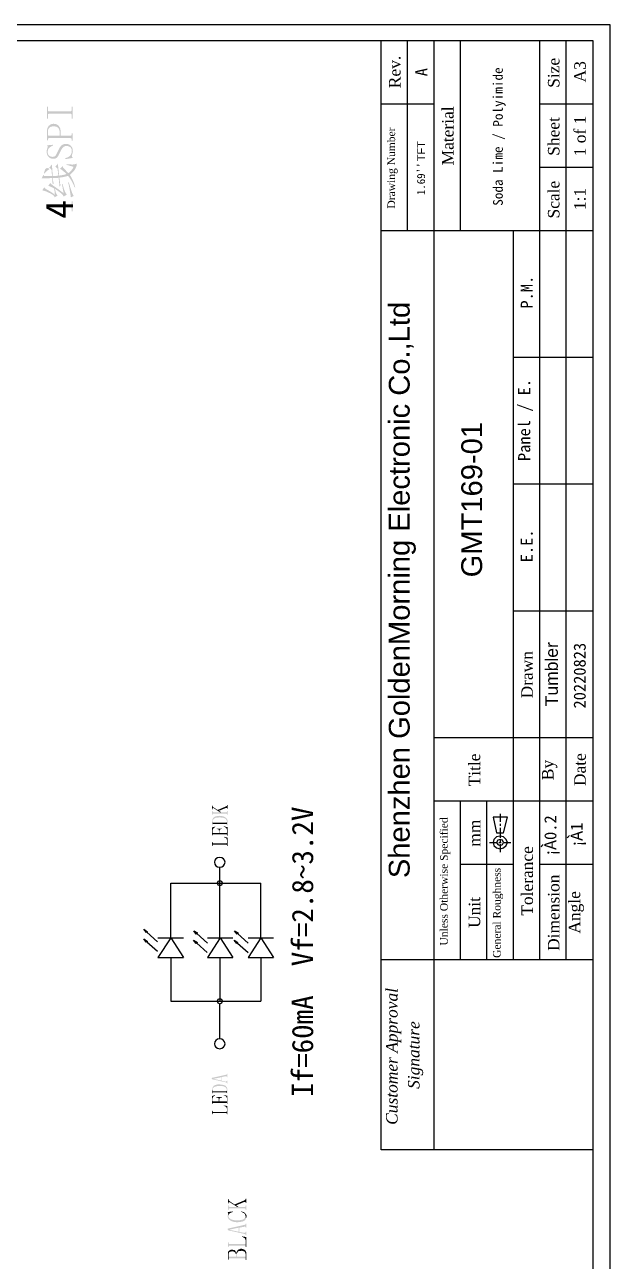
# Model space of a CAD drawing. Header units: millimetres. Extents: x 19 to 191, y 8 to 260.
# Drawn here: x 119.4 to 190.6, y 109.9 to 260.1 of the extents above; entities that cross this region are included whole.
import ezdxf

# ---------------------------------------------------------------- set-up
doc = ezdxf.new("R2010")
doc.units = ezdxf.units.MM
doc.layers.get('0').update_dxf_attribs({"linetype": 'CONTINUOUS'})

msp = doc.modelspace()

# ---------------------------------------------------------------- hatches: boundary and pattern name
for points in [[(122.21122, 248.72941), (122.102079, 248.72941), (122.102079, 250.184619), (122.21122, 250.184619), (122.21122, 249.766246), (122.220315, 249.700169), (122.2476, 249.647735), (122.293075, 249.613766), (122.356741, 249.602535), (124.957926, 249.602535), (125.021591, 249.613766), (125.067066, 249.647735), (125.094351, 249.700169), (125.103446, 249.766246), (125.103446, 250.184619), (125.212587, 250.184619), (125.212587, 248.72941), (125.103446, 248.72941), (125.103446, 249.147783), (125.094351, 249.225091), (125.067066, 249.275113), (125.021591, 249.302398), (124.957926, 249.311494), (122.356741, 249.311494), (122.293075, 249.302398), (122.2476, 249.275113), (122.220315, 249.225091), (122.21122, 249.147783)], [(123.720999, 244.690933), (123.615269, 244.464694), (123.51636, 244.277109), (123.424272, 244.128177), (123.339006, 244.0179), (123.245782, 243.938318), (123.12982, 243.881474), (122.991121, 243.847367), (122.829683, 243.835999), (122.695006, 243.850167), (122.563791, 243.892705), (122.435987, 243.963665), (122.311541, 244.063099), (122.204063, 244.188768), (122.127228, 244.338362), (122.08109, 244.511832), (122.065699, 244.709124), (122.079342, 244.886477), (122.120269, 245.054736), (122.17484, 245.195709), (122.19303, 245.291207), (122.16602, 245.390977), (122.127228, 245.434316), (122.065699, 245.473108), (122.811493, 245.545868), (122.847874, 245.454918), (122.672268, 245.372451), (122.527411, 245.288795), (122.413249, 245.204003), (122.329731, 245.118125), (122.270002, 245.025513), (122.227274, 244.920446), (122.201599, 244.802873), (122.19303, 244.672743), (122.20501, 244.51358), (122.240917, 244.381702), (122.300698, 244.277109), (122.384301, 244.199801), (122.581981, 244.104303), (122.793303, 244.07247), (122.973068, 244.101891), (123.111906, 244.19043), (123.17837, 244.275171), (123.259562, 244.411123), (123.355534, 244.598235), (123.466337, 244.836454), (123.560173, 245.039345), (123.659745, 245.211487), (123.765001, 245.352934), (123.87589, 245.463737), (123.994651, 245.547341), (124.123592, 245.607122), (124.262766, 245.643029), (124.412223, 245.655009), (124.571386, 245.640755), (124.721454, 245.598027), (124.862428, 245.526877), (124.994306, 245.427357), (125.10572, 245.300638), (125.185302, 245.147822), (125.233051, 244.968858), (125.248967, 244.763694), (125.230777, 244.590888), (125.176207, 244.436272), (125.135279, 244.290751), (125.121637, 244.181611), (125.158017, 244.07247), (125.248967, 243.945139), (124.357652, 243.799618), (124.321272, 243.908759), (124.53107, 243.978634), (124.705676, 244.060963), (124.845038, 244.155798), (124.949106, 244.26319), (125.024666, 244.380901), (125.078573, 244.506621), (125.110879, 244.640299), (125.121637, 244.781884), (125.110268, 244.926793), (125.076161, 245.052324), (125.019317, 245.158528), (124.939736, 245.245456), (124.838553, 245.313144), (124.716907, 245.361556), (124.574797, 245.390641), (124.412223, 245.400348), (124.321883, 245.389504), (124.232733, 245.357008), (124.144719, 245.302912), (124.057791, 245.227266), (123.971913, 245.128969), (123.887121, 245.006849), (123.803466, 244.860854)], [(142.155333, 165.255222), (142.155333, 164.831889), (142.24, 164.831889), (142.24, 164.874222), (142.261167, 164.980056), (142.367, 164.958889), (143.107833, 164.472056), (143.277167, 164.472056), (143.002, 164.641389), (142.853833, 164.747222), (142.367, 165.043556), (142.261167, 165.149389), (142.24, 165.255222)], [(142.853833, 164.747222), (143.002, 164.641389), (143.8275, 164.980056), (143.933333, 165.001222), (143.996833, 164.937722), (143.996833, 164.916556), (144.060333, 164.916556), (144.060333, 165.339889), (143.996833, 165.339889), (143.996833, 165.276389), (143.9545, 165.234056), (143.848667, 165.170556)], [(142.155333, 164.620222), (142.155333, 164.175722), (142.24, 164.175722), (142.24, 164.281556), (142.324667, 164.302722), (143.912167, 164.302722), (143.9545, 164.281556), (143.996833, 164.218056), (143.996833, 164.175722), (144.060333, 164.175722), (144.060333, 164.620222), (143.996833, 164.620222), (143.996833, 164.577889), (143.9545, 164.493222), (143.912167, 164.472056), (142.324667, 164.472056), (142.24, 164.493222), (142.24, 164.620222)], [(142.155333, 163.329056), (142.155333, 162.884556), (142.24, 162.884556), (142.24, 163.329056), (142.261167, 163.519556), (142.4305, 163.688889), (142.536333, 163.773556), (142.769167, 163.815889), (143.086667, 163.837056), (143.383, 163.815889), (143.637, 163.773556), (143.806333, 163.667722), (143.933333, 163.519556), (143.996833, 163.307889), (143.996833, 162.884556), (144.060333, 162.884556), (144.060333, 163.307889), (144.047108, 163.457037), (144.004521, 163.58752), (143.936142, 163.699946), (143.845541, 163.794921), (143.73629, 163.873053), (143.611958, 163.934951), (143.476115, 163.981222), (143.332332, 164.012474), (143.18418, 164.029315), (143.035228, 164.032351), (142.889047, 164.022192), (142.749207, 163.999444), (142.619279, 163.964715), (142.502833, 163.918613), (142.403438, 163.861747), (142.324667, 163.794722), (142.218833, 163.583056)], [(142.155333, 162.630556), (142.155333, 161.656889), (142.24, 161.656889), (142.24, 162.313056), (142.324667, 162.503556), (142.345833, 162.524722), (142.5575, 162.672889), (142.536333, 162.715222)], [(142.24, 162.948056), (142.24, 163.032722), (142.324667, 163.053889), (143.912167, 163.053889), (143.9545, 163.032722), (143.996833, 162.948056), (143.996833, 163.307889), (143.9545, 163.244389), (143.912167, 163.202056), (142.324667, 163.202056), (142.24, 163.244389), (142.24, 163.329056)], [(142.24, 161.699222), (142.24, 161.762722), (142.324667, 161.783889), (143.912167, 161.783889), (143.9545, 161.762722), (143.996833, 161.699222), (143.996833, 162.037889), (143.9545, 161.953222), (143.912167, 161.932056), (143.0655, 161.932056), (143.0655, 162.228389), (143.002, 161.932056), (142.324667, 161.932056), (142.24, 161.953222), (142.24, 162.313056)], [(142.726833, 162.482389), (142.726833, 162.418889), (142.769167, 162.418889), (142.959667, 162.397722), (143.002, 162.228389), (143.002, 161.932056), (143.0655, 162.228389), (143.150167, 162.397722), (143.3195, 162.418889), (143.383, 162.418889), (143.383, 162.482389)], [(143.594667, 162.694056), (143.7005, 162.672889), (143.891, 162.545889), (143.912167, 162.503556), (143.996833, 162.291889), (143.996833, 161.635722), (144.060333, 161.635722), (144.060333, 162.651722), (143.615833, 162.757556)], [(142.155333, 160.852556), (142.155333, 160.386889), (142.24, 160.386889), (142.24, 160.513889), (142.324667, 160.535056), (143.912167, 160.535056), (143.9545, 160.513889), (143.996833, 160.429222), (143.996833, 160.767889), (143.9545, 160.725556), (143.912167, 160.683222), (142.324667, 160.683222), (142.24, 160.725556), (142.24, 160.852556)], [(143.594667, 161.445222), (143.891, 161.297056), (143.912167, 161.275889), (143.996833, 161.064222), (143.996833, 160.365722), (144.060333, 160.365722), (144.060333, 161.381722), (143.615833, 161.487556)], [(134.196667, 149.845889), (133.879167, 150.248056), (134.323667, 149.951722)], [(134.1755, 148.681722), (133.858, 149.083889), (134.3025, 148.787556)], [(140.250333, 148.512389), (139.911667, 148.914556), (140.3985, 148.639389)], [(140.250333, 149.676556), (139.932833, 150.078722), (140.3985, 149.803556)], [(145.182167, 148.512389), (144.864667, 148.914556), (145.309167, 148.639389)], [(145.203333, 149.676556), (144.885833, 150.078722), (145.330333, 149.803556)], [(142.113, 132.192889), (142.155333, 132.044722), (142.345833, 132.087056), (143.277167, 132.277556), (143.277167, 131.875389), (143.3195, 132.298722), (143.8275, 132.404556), (143.933333, 132.404556), (143.996833, 132.319889), (143.996833, 132.277556), (144.039167, 132.277556), (144.039167, 132.700889), (143.996833, 132.700889), (143.996833, 132.679722), (143.933333, 132.616222), (143.848667, 132.573889)], [(142.155333, 132.044722), (143.848667, 131.663722), (143.933333, 131.621389), (143.996833, 131.536722), (143.996833, 131.515556), (144.039167, 131.515556), (144.039167, 131.875389), (143.996833, 131.875389), (143.996833, 131.854222), (143.933333, 131.790722), (143.848667, 131.748389), (143.742833, 131.748389), (143.3195, 131.854222), (143.3195, 132.298722), (143.277167, 131.875389), (142.345833, 132.087056)], [(142.155333, 130.732389), (142.155333, 130.287889), (142.218833, 130.287889), (142.218833, 130.732389), (142.24, 130.901722), (142.409333, 131.092222), (142.515167, 131.134556), (142.769167, 131.198056), (143.086667, 131.219222), (143.361833, 131.219222), (143.615833, 131.155722), (143.785167, 131.071056), (143.912167, 130.922889), (143.996833, 130.690056), (143.996833, 130.266722), (144.039167, 130.266722), (144.039167, 130.838222), (143.9545, 131.071056), (143.806333, 131.240389), (143.615833, 131.325056), (143.383, 131.367389), (143.0655, 131.409722), (142.832667, 131.409722), (142.5575, 131.325056), (142.367, 131.240389), (142.324667, 131.155722), (142.197667, 130.965222)], [(142.218833, 130.330222), (142.24, 130.393722), (142.3035, 130.436056), (143.891, 130.436056), (143.9545, 130.393722), (143.996833, 130.330222), (143.996833, 130.690056), (143.9545, 130.626556), (143.891, 130.584222), (142.3035, 130.584222), (142.24, 130.647722), (142.218833, 130.732389)], [(142.155333, 129.991556), (142.155333, 129.017889), (142.218833, 129.017889), (142.218833, 129.695222), (142.3035, 129.906889), (142.324667, 129.928056), (142.5575, 130.076222), (142.536333, 130.118556)], [(142.218833, 129.081389), (142.24, 129.144889), (142.3035, 129.166056), (143.891, 129.166056), (143.9545, 129.144889), (143.996833, 129.081389), (143.996833, 129.398889), (143.9545, 129.356556), (143.891, 129.335389), (143.0655, 129.335389), (143.0655, 129.610556), (142.980833, 129.335389), (142.3035, 129.335389), (142.24, 129.356556), (142.218833, 129.398889), (142.218833, 129.695222)], [(142.6845, 129.864556), (142.6845, 129.801056), (142.769167, 129.801056), (142.9385, 129.758722), (142.980833, 129.610556), (142.980833, 129.335389), (143.0655, 129.610556), (143.107833, 129.758722), (143.298333, 129.801056), (143.361833, 129.801056), (143.361833, 129.864556)], [(143.594667, 130.097389), (143.679333, 130.076222), (143.891, 129.928056), (143.912167, 129.906889), (143.996833, 129.674056), (143.996833, 129.017889), (144.039167, 129.017889), (144.039167, 130.012722), (143.615833, 130.139722)], [(142.155333, 128.234722), (142.155333, 127.769056), (142.218833, 127.769056), (142.218833, 127.832556), (142.24, 127.874889), (142.3035, 127.917222), (143.891, 127.917222), (143.9545, 127.874889), (143.996833, 127.832556), (143.996833, 128.171222), (143.9545, 128.107722), (143.891, 128.065389), (142.3035, 128.065389), (142.24, 128.107722), (142.218833, 128.171222), (142.218833, 128.234722)], [(143.594667, 128.806222), (143.679333, 128.785056), (143.891, 128.679222), (143.891, 128.636889), (143.996833, 128.425222), (143.996833, 127.769056), (144.039167, 127.769056), (144.039167, 128.785056), (143.615833, 128.848556)], [(144.102667, 117.482056), (144.102667, 116.974056), (144.166167, 116.974056), (144.166167, 116.995222), (144.2085, 117.122222), (144.356667, 117.079889), (145.203333, 116.529556), (145.393833, 116.529556), (145.0975, 116.720056), (144.907, 116.825889), (144.3355, 117.206889), (144.2085, 117.333889), (144.166167, 117.460889), (144.166167, 117.482056)], [(144.907, 116.825889), (145.0975, 116.720056), (146.05, 117.122222), (146.219333, 117.143389), (146.261667, 117.079889), (146.261667, 117.016389), (146.346333, 117.016389), (146.346333, 117.545556), (146.261667, 117.545556), (146.261667, 117.482056), (146.1135, 117.333889)], [(144.060333, 115.894556), (144.123833, 115.831056), (144.123833, 115.746389), (144.145, 115.407722), (144.145, 115.471222), (144.272, 115.725222), (144.356667, 115.788722), (144.674167, 115.915722), (144.653, 115.979222)], [(144.060333, 115.428889), (144.060333, 115.344222), (144.166167, 115.069056), (144.377833, 114.878556), (144.568333, 114.793889), (144.885833, 114.688056), (145.203333, 114.666889), (145.542, 114.688056), (145.8595, 114.751556), (146.071167, 114.857389), (146.134667, 114.878556), (146.282833, 115.090222), (146.2405, 115.407722), (146.177, 115.196056), (145.965333, 115.005556), (145.8595, 114.984389), (145.584333, 114.920889), (145.203333, 114.878556), (145.055167, 114.878556), (144.737667, 114.942056), (144.4625, 115.026722), (144.250833, 115.174889), (144.145, 115.407722), (144.123833, 115.746389), (144.102667, 115.598222)], [(144.102667, 116.720056), (144.102667, 116.169722), (144.166167, 116.169722), (144.166167, 116.233222), (144.2085, 116.317889), (144.272, 116.339056), (146.155833, 116.339056), (146.2405, 116.317889), (146.261667, 116.233222), (146.261667, 116.169722), (146.346333, 116.169722), (146.346333, 116.720056), (146.261667, 116.720056), (146.261667, 116.635389), (146.2405, 116.571889), (146.155833, 116.529556), (144.272, 116.529556), (144.2085, 116.571889), (144.166167, 116.635389), (144.166167, 116.720056)], [(145.690167, 115.915722), (145.817167, 115.894556), (146.071167, 115.746389), (146.155833, 115.661722), (146.2405, 115.407722), (146.282833, 115.090222), (146.3675, 115.386556), (146.346333, 115.534722), (146.177, 115.767556), (146.028833, 115.894556), (145.7325, 115.979222)], [(144.039167, 113.883722), (144.102667, 113.693222), (144.3355, 113.777889), (145.415, 114.010722), (145.415, 113.502722), (145.499667, 114.010722), (146.071167, 114.116556), (146.155833, 114.158889), (146.219333, 114.116556), (146.261667, 114.053056), (146.261667, 114.010722), (146.346333, 114.010722), (146.346333, 114.497556), (146.261667, 114.497556), (146.261667, 114.476389), (146.219333, 114.391722), (146.1135, 114.349389)], [(144.102667, 113.693222), (146.1135, 113.248722), (146.219333, 113.206389), (146.261667, 113.121722), (146.261667, 113.079389), (146.346333, 113.079389), (146.346333, 113.523889), (146.261667, 113.523889), (146.261667, 113.481556), (146.219333, 113.396889), (146.1135, 113.375722), (146.007667, 113.396889), (145.499667, 113.481556), (145.499667, 114.010722), (145.415, 113.502722), (144.3355, 113.735556), (144.3355, 113.777889)], [(145.796, 112.910056), (145.901833, 112.867722), (146.134667, 112.719556), (146.155833, 112.698389), (146.261667, 112.444389), (146.261667, 111.640056), (146.346333, 111.640056), (146.346333, 112.867722), (145.817167, 112.952389)], [(144.102667, 112.211556), (144.102667, 111.661222), (144.166167, 111.661222), (144.166167, 111.724722), (144.2085, 111.788222), (144.272, 111.830556), (146.155833, 111.830556), (146.2405, 111.788222), (146.261667, 111.724722), (146.261667, 112.126889), (146.2405, 112.063389), (146.155833, 112.021056), (144.272, 112.021056), (144.2085, 112.063389), (144.166167, 112.126889), (144.166167, 112.211556)], [(144.102667, 110.772222), (144.102667, 110.116056), (144.166167, 110.116056), (144.166167, 110.772222), (144.250833, 111.005056), (144.314333, 111.068556), (144.5895, 111.132056), (144.695333, 111.132056), (144.9705, 111.005056), (145.076333, 110.772222), (145.076333, 110.475889), (145.0975, 110.962722), (145.076333, 111.068556), (144.907, 111.280222), (144.885833, 111.280222), (144.5895, 111.343722), (144.4625, 111.322556), (144.2085, 111.195556), (144.123833, 111.089722)], [(145.0975, 110.962722), (145.161, 110.729889), (145.182167, 110.878056), (145.288, 111.089722), (145.415, 111.153222), (145.7325, 111.195556), (145.838333, 111.195556), (146.1135, 111.110889), (146.155833, 111.047389), (146.261667, 110.772222), (146.261667, 110.094889), (146.346333, 110.094889), (146.346333, 110.814556), (146.325167, 111.047389), (146.177, 111.280222), (146.05, 111.364889), (145.753667, 111.449556), (145.647833, 111.449556), (145.372667, 111.343722), (145.266833, 111.259056)], [(144.166167, 110.179556), (144.2085, 110.243056), (144.272, 110.285389), (146.155833, 110.285389), (146.2405, 110.243056), (146.261667, 110.179556), (146.261667, 110.560556), (146.2405, 110.497056), (146.155833, 110.475889), (145.161, 110.475889), (145.161, 110.729889), (145.0975, 110.962722), (145.076333, 110.475889), (144.272, 110.475889), (144.2085, 110.497056), (144.166167, 110.560556), (144.166167, 110.708722)]]:
    msp.add_hatch(color=7).paths.add_polyline_path(points)
h = msp.add_hatch(color=7)
h.paths.add_polyline_path([(123.757379, 246.637411), (124.957926, 246.637411), (125.021591, 246.648642), (125.067066, 246.682611), (125.094351, 246.735045), (125.103446, 246.801122), (125.103446, 246.928453), (125.212587, 246.928453), (125.212587, 246.055328), (125.103446, 246.055328), (125.103446, 246.182659), (125.094351, 246.259967), (125.067066, 246.30999), (125.021591, 246.337275), (124.957926, 246.34637), (122.356741, 246.34637), (122.293075, 246.337275), (122.2476, 246.30999), (122.220315, 246.259967), (122.21122, 246.182659), (122.21122, 246.073518), (122.102079, 246.073518), (122.102079, 247.146734), (122.116333, 247.360993), (122.159061, 247.549053), (122.230211, 247.710963), (122.329731, 247.846778), (122.450766, 247.954256), (122.586529, 248.03109), (122.737071, 248.077229), (122.902444, 248.09262), (123.099124, 248.076092), (123.270793, 248.026543), (123.417451, 247.944024), (123.539098, 247.828588), (123.634596, 247.6905), (123.702808, 247.539958), (123.743736, 247.37691), (123.757379, 247.201305)])
h.paths.add_polyline_path([(123.648238, 247.092164), (123.638006, 247.224568), (123.60731, 247.348961), (123.556151, 247.465397), (123.484527, 247.573926), (123.387892, 247.665488), (123.261698, 247.730954), (123.105946, 247.770271), (122.920634, 247.783388), (122.750713, 247.772545), (122.604719, 247.740049), (122.482599, 247.685952), (122.384301, 247.610306), (122.308656, 247.510872), (122.254559, 247.385342), (122.222063, 247.233663), (122.21122, 247.055784), (122.21122, 246.801122), (122.220315, 246.735045), (122.2476, 246.682611), (122.293075, 246.648642), (122.356741, 246.637411), (123.648238, 246.637411)])
h = msp.add_hatch(color=7)
h.paths.add_polyline_path([(122.811493, 241.749949), (122.949056, 241.752222), (123.107083, 241.759044), (123.285573, 241.770412), (123.484527, 241.786329), (123.393577, 242.641264), (123.120725, 242.877735), (123.429957, 243.241537), (123.575478, 241.804519), (123.842645, 241.836352), (124.080253, 241.877279), (124.288302, 241.927302), (124.466793, 241.98642), (124.282618, 242.176279), (124.093896, 242.345674), (123.900626, 242.494606), (123.702808, 242.623074), (124.03023, 242.950495), (124.04842, 242.786784), (124.703264, 242.095561), (124.913587, 242.266093), (125.089804, 242.450268), (125.231914, 242.648085), (125.339918, 242.859545), (124.466793, 243.114206), (124.484983, 243.186967), (124.866975, 243.15727), (125.176207, 243.141216), (125.421773, 243.15727), (125.612769, 243.223347), (125.66734, 243.241537), (125.697424, 243.229557), (125.714951, 243.19365), (125.719972, 243.133869), (125.712539, 243.050265), (125.688665, 242.946809), (125.644326, 242.827437), (125.579524, 242.692148), (125.494258, 242.540942), (125.384592, 242.381254), (125.246556, 242.22048), (125.080097, 242.058569), (124.885165, 241.895469), (125.085256, 241.565636), (125.248967, 241.231255), (125.321728, 241.052239), (125.394488, 240.851674), (125.467249, 240.629509), (125.540009, 240.385691), (125.467249, 240.367501), (125.308085, 240.748356), (125.121637, 241.108747), (124.907903, 241.448675), (124.666884, 241.768139), (124.157561, 241.631713), (123.611858, 241.549857), (123.702808, 240.804063), (123.775569, 240.658542), (123.630048, 240.458451), (123.520907, 241.531667), (123.382208, 241.522572), (123.220771, 241.513477), (123.036596, 241.504382), (122.829683, 241.495287), (122.866064, 240.967774), (122.938824, 240.858633), (122.793303, 240.694923), (122.738733, 241.495287), (121.465426, 241.458907), (121.665517, 241.877279), (121.792848, 241.731758), (121.994076, 241.732895), (122.215767, 241.736306), (122.457923, 241.74199), (122.720543, 241.749949), (122.647782, 242.532123), (122.374931, 242.768594), (122.702353, 243.132396)])
h.paths.add_polyline_path([(121.774657, 242.0228), (121.720087, 242.04099), (121.790048, 242.291104), (121.854377, 242.477553), (121.913021, 242.600336), (121.965929, 242.659454), (122.059016, 242.700382), (122.138459, 242.714024), (122.320361, 242.677644), (122.388573, 242.641264), (122.411311, 242.604883), (122.374931, 242.559408), (122.26579, 242.495743), (122.16006, 242.418435), (122.042961, 242.313842), (121.914494, 242.181964)])
h.paths.add_polyline_path([(121.538186, 240.021889), (121.774657, 240.385691), (121.817859, 240.311793), (121.892893, 240.235622), (121.99976, 240.157178), (122.138459, 240.076459), (122.319224, 239.97755), (122.534094, 239.844535), (122.783071, 239.677414), (123.066155, 239.476186), (122.993394, 240.22198), (122.629592, 240.417523), (122.26579, 240.567592), (122.502262, 240.895014), (122.562516, 240.819979), (122.67052, 240.722208), (122.826273, 240.601698), (123.029775, 240.458451), (123.26852, 240.292466), (123.530002, 240.103744), (123.814223, 239.892284), (124.121181, 239.658087), (124.095033, 239.824071), (124.052968, 240.067364), (123.994987, 240.387965), (123.92109, 240.785873), (123.99385, 240.785873), (124.055853, 240.553949), (124.114497, 240.349311), (124.169731, 240.171957), (124.221502, 240.021889), (124.341874, 239.749037), (124.503173, 239.476186), (124.121181, 239.257904), (124.076317, 239.361886), (123.996262, 239.473774), (123.880963, 239.59362), (123.730369, 239.721476), (123.395988, 239.969454), (123.066155, 240.1856), (123.166476, 239.767227), (123.255015, 239.558041), (123.393577, 239.367045), (123.047965, 239.166954), (123.001964, 239.270935), (122.900308, 239.382823), (122.742945, 239.50267), (122.529822, 239.630526), (122.040825, 239.860314)])
h.paths.add_polyline_path([(125.012496, 239.148764), (124.977253, 239.390919), (124.944283, 239.608064), (124.913587, 239.800197), (124.885165, 239.967318), (124.852196, 240.145809), (124.807857, 240.372048), (124.75215, 240.646037), (124.685074, 240.967774), (124.757834, 240.985964), (124.86986, 240.604497), (124.969432, 240.278686), (125.056498, 240.008582), (125.131007, 239.794237), (125.196335, 239.625453), (125.255926, 239.491964), (125.309834, 239.393719), (125.358108, 239.330665)])
h = msp.add_hatch(color=7)
h.paths.add_polyline_path([(124.866975, 238.239122), (124.976116, 238.257312), (125.048876, 238.311882), (125.089804, 238.398285), (125.103446, 238.511973), (125.103446, 238.675684), (125.212587, 238.675684), (125.212587, 237.475137), (125.103446, 237.475137), (125.103446, 237.675228), (125.089804, 237.800148), (125.048876, 237.884139), (124.976116, 237.932026), (124.866975, 237.94808), (124.266702, 237.94808), (124.266702, 236.729343), (124.175751, 236.729343), (122.065699, 238.057221), (122.065699, 238.239122), (124.157561, 238.239122), (124.157561, 238.730254), (124.266702, 238.730254), (124.266702, 238.239122)])
h.paths.add_polyline_path([(122.520452, 237.92989), (124.157561, 236.893054), (124.157561, 237.94808), (122.520452, 237.94808)])

# ---------------------------------------------------------------- linework, layer by layer
at = {"color": 7}
for points in [[(190.5635, 260.124222), (19.282833, 260.124222), (19.282833, 29.111222), (190.5635, 29.111222)], [(21.3995, 258.198056), (188.425667, 258.198056), (188.425667, 31.037389), (21.3995, 31.037389)], [(178.054, 163.879389), (176.318333, 163.879389), (176.741667, 161.953222), (177.588333, 161.953222)], [(178.054, 160.789056), (177.905833, 161.170056), (177.588333, 161.466389), (177.165, 161.551056), (176.741667, 161.466389), (176.424167, 161.170056), (176.318333, 160.789056), (176.424167, 160.408056), (176.741667, 160.132889), (177.165, 160.027056), (177.588333, 160.132889), (177.905833, 160.408056)], [(177.588333, 160.789056), (177.4825, 161.064222), (177.165, 161.170056), (176.889833, 161.064222), (176.741667, 160.789056), (176.889833, 160.535056), (177.165, 160.408056), (177.4825, 160.535056)], [(143.107833, 156.153556), (142.875, 156.068889), (142.769167, 155.857222), (142.875, 155.666722), (143.107833, 155.560889), (143.361833, 155.666722), (143.425333, 155.857222), (143.361833, 156.068889)], [(134.196667, 149.845889), (133.879167, 150.248056), (134.323667, 149.951722)], [(134.1755, 148.681722), (133.858, 149.083889), (134.3025, 148.787556)], [(140.250333, 148.512389), (139.911667, 148.914556), (140.3985, 148.639389)], [(140.250333, 149.676556), (139.932833, 150.078722), (140.3985, 149.803556)], [(145.182167, 148.512389), (144.864667, 148.914556), (145.309167, 148.639389)], [(145.203333, 149.676556), (144.885833, 150.078722), (145.330333, 149.803556)], [(143.107833, 141.802556), (142.875, 141.739056), (142.769167, 141.527389), (142.875, 141.315722), (143.107833, 141.209889), (143.361833, 141.315722), (143.425333, 141.527389), (143.361833, 141.739056)]]:
    msp.add_lwpolyline(points, close=True, dxfattribs=at)
for points in [[(162.729333, 123.451056), (162.729333, 258.198056)], [(165.9255, 235.105222), (165.9255, 258.198056)], [(169.164, 123.451056), (169.164, 258.198056)], [(172.360167, 235.105222), (172.360167, 258.198056)], [(181.991, 146.543889), (181.991, 258.198056)], [(185.208333, 146.543889), (185.208333, 258.198056)], [(169.164, 250.493389), (162.729333, 250.493389)], [(188.425667, 250.493389), (181.991, 250.493389)], [(188.425667, 242.788722), (181.991, 242.788722)], [(188.425667, 235.105222), (162.729333, 235.105222)], [(178.794833, 146.543889), (178.794833, 235.105222)], [(188.425667, 219.695889), (178.794833, 219.695889)], [(188.425667, 204.307722), (178.794833, 204.307722)], [(188.425667, 188.898389), (178.794833, 188.898389)], [(188.425667, 173.510222), (169.164, 173.510222)], [(188.425667, 165.805556), (169.164, 165.805556)], [(172.360167, 146.543889), (172.360167, 165.805556)], [(175.5775, 146.543889), (175.5775, 165.805556)], [(177.165, 164.260389), (177.165, 163.307889)], [(177.165, 163.053889), (177.165, 162.821056)], [(177.165, 162.567056), (177.165, 161.339389)], [(175.895, 160.789056), (176.784, 160.789056)], [(177.038, 160.789056), (177.313167, 160.789056)], [(177.165, 161.085389), (177.165, 160.852556)], [(177.588333, 160.789056), (178.477333, 160.789056)], [(177.165, 160.577389), (177.165, 159.624889)], [(143.107833, 149.232056), (143.107833, 157.804556)], [(178.794833, 158.100889), (172.360167, 158.100889)], [(188.425667, 158.100889), (181.991, 158.100889)], [(137.138833, 149.232056), (137.138833, 155.857222)], [(137.138833, 155.857222), (148.082, 155.857222)], [(148.082, 149.232056), (148.082, 155.857222)], [(134.260167, 149.909389), (135.551333, 148.745222)], [(134.260167, 148.745222), (135.530167, 147.581056)], [(135.593667, 149.232056), (138.705167, 149.232056)], [(137.16, 149.232056), (135.593667, 146.819056)], [(137.16, 149.232056), (138.705167, 146.819056)], [(140.335, 149.740056), (141.605, 148.575889)], [(143.150167, 149.232056), (141.605, 146.819056)], [(141.605, 149.232056), (144.674167, 149.232056)], [(143.150167, 149.232056), (144.674167, 146.819056)], [(145.266833, 149.740056), (146.558, 148.575889)], [(146.558, 149.232056), (149.627167, 149.232056)], [(148.082, 149.232056), (146.558, 146.819056)], [(148.082, 149.232056), (149.627167, 146.819056)], [(140.313833, 148.575889), (141.583833, 147.411722)], [(145.266833, 148.575889), (146.536833, 147.411722)], [(135.593667, 146.819056), (138.705167, 146.819056)], [(137.138833, 146.819056), (137.138833, 141.527389)], [(141.605, 146.819056), (144.674167, 146.819056)], [(143.107833, 146.819056), (143.107833, 141.527389)], [(146.558, 146.819056), (149.627167, 146.819056)], [(148.082, 146.819056), (148.082, 141.527389)], [(188.425667, 146.543889), (162.729333, 146.543889)], [(137.138833, 141.527389), (148.082, 141.527389)], [(143.086667, 141.209889), (143.086667, 136.934222)], [(188.425667, 123.451056), (162.729333, 123.451056)]]:
    msp.add_lwpolyline(points, dxfattribs=at)
for centre in [(143.09725, 158.397222), (143.09725, 136.341556)]:
    msp.add_ellipse(centre, major_axis=(0.645583, 0), ratio=0.918033, start_param=0, end_param=6.283185, dxfattribs=at)

# ---------------------------------------------------------------- texts
at = {"color": 7, "attachment_point": 7, "rotation": 90}
for s, insert, char_height in [('{\\fTimes New Roman|b0|i0|c0;Rev.}', (165.100086, 252.420066), 1.399664), ('{\\fTimes New Roman|b0|i0|c0;Size}', (184.404041, 252.462363), 1.399664), ('{\\fTimes New Roman|b0|i0|c0;A3}', (187.600332, 253.118579), 1.399664), ('{\\fSimSun|b0|i0|c0;A}', (168.338459, 253.859987), 1.46691), ('{\\fSimSun|b0|i0|c0;Soda Lime / Polyimide}', (177.843064, 238.132993), 1.176977), ('{\\fTimes New Roman|b0|i0|c0;Material}', (171.534663, 243.043214), 1.399664), ('{\\fTimes New Roman|b0|i0|c0;Sheet}', (184.404041, 244.207404), 1.399664), ('{\\fTimes New Roman|b0|i0|c0;1 of 1}', (187.600332, 244.14395), 1.399664), ('{\\fTimes New Roman|b0|i0|c0;Drawing Number}', (164.719403, 237.794068), 0.927879), ('{\\fArial|b0|i0|c0;TFT}', (168.063678, 243.550354), 0.955165), ("{\\fSimSun|b0|i0|c0;1.69''}", (168.063178, 239.423482), 0.972259), ('{\\fTimes New Roman|b0|i0|c0;Scale}', (184.404041, 236.58751), 1.399664), ('{\\fTimes New Roman|b0|i0|c0;1:1}', (187.600332, 237.603421), 1.399664), ('{\\fSimSun|b0|i0|c0;4}', (125.28535, 236.565634), 3.360324), ('{\\fSimSun|b0|i0|c0;P.M.}', (181.165307, 225.643944), 1.46691), ('{\\fArial|b0|i0|c0;Shenzhen GoldenMorning Electronic Co.,Ltd }', (166.944315, 156.459769), 2.532386), ('{\\fSimSun|b0|i0|c0;Panel / E.}', (181.18677, 207.123068), 1.46691), ('{\\fArial|b0|i0|c0;GMT169-01}', (175.025303, 193.00014), 2.532386), ('{\\fSimSun|b0|i0|c0;E.E.}', (181.165514, 194.825093), 1.46691), ('{\\fArial|b0|i0|c0;Tumbler}', (184.211047, 177.342517), 1.519432), ('{\\fSimSun|b0|i0|c0;20220823}', (187.600091, 177.066255), 1.46691), ('{\\fTimes New Roman|b0|i0|c0;Drawn}', (181.165497, 178.294078), 1.399664), ('{\\fTimes New Roman|b0|i0|c0;Title}', (174.773191, 167.605015), 1.399664), ('{\\fTimes New Roman|b0|i0|c0;Date}', (187.60028, 167.647321), 1.399664), ('{\\fTimes New Roman|b0|i0|c0;By}', (184.128864, 168.366941), 1.399664), ('{\\fSimSun|b0|i0|c0;If=60mA  Vf=2.8~3.2V }', (154.495514, 129.885733), 2.592708), ('{\\fTimes New Roman|b0|i0|c0;Unless Otherwise Specified}', (171.110848, 148.280269), 0.927879), ('{\\fSimSun|b0|i0|c0;¡À0.2}', (184.425108, 159.24407), 1.46691), ('{\\fTimes New Roman|b0|i0|c0;mm}', (174.773208, 160.281173), 1.399664), ('{\\fSimSun|b0|i0|c0;¡À1}', (187.621347, 160.345312), 1.46691), ('{\\fTimes New Roman|b0|i0|c0;Tolerance}', (181.186908, 151.899075), 1.399664), ('{\\fTimes New Roman|b0|i0|c0;General Roughness}', (177.545752, 146.777397), 0.927879), ('{\\fTimes New Roman|b0|i0|c0;Dimension}', (184.404041, 147.623478), 1.399664), ('{\\fTimes New Roman|b0|i0|c0;Angle}', (187.367478, 149.718992), 1.399664), ('{\\fTimes New Roman|b0|i0|c0;Unit}', (174.773449, 150.417494), 1.399664), ('{\\fTimes New Roman|b0|i1|c0;Customer Approval}', (165.163528, 126.499118), 1.399664), ('{\\fTimes New Roman|b0|i1|c0;Signature}', (167.830462, 130.85954), 1.399664)]:
    msp.add_mtext(s, dxfattribs=dict(at, insert=insert, char_height=char_height))

doc.saveas('drawing.dxf')
